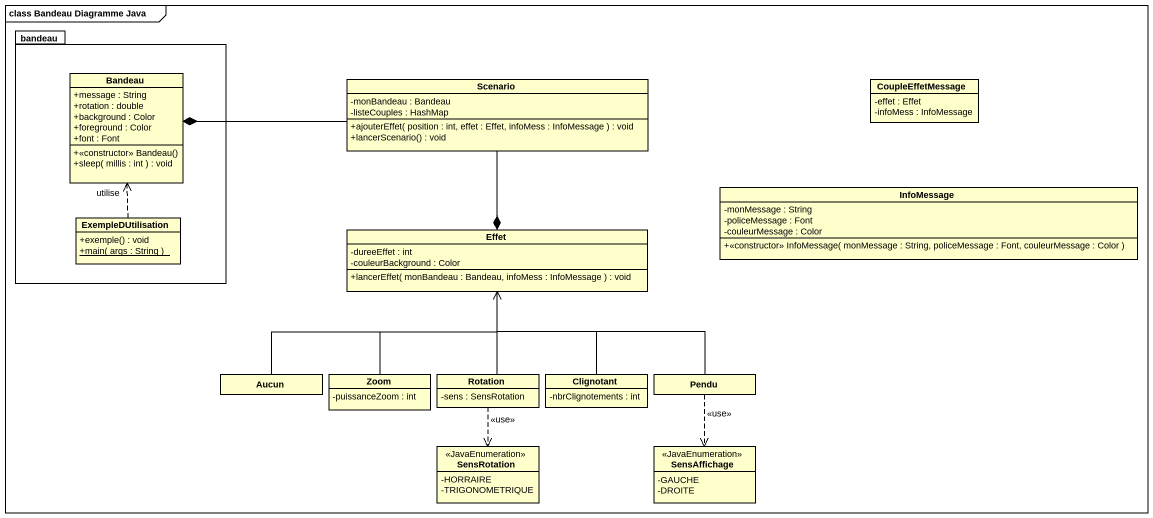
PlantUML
@startuml
mainframe class Bandeau Diagramme Java
hide circle
hide empty members
skinparam classAttributeIconSize 0
package bandeau {
  class Bandeau {
    +message : String
    +rotation : double
    +background : Color
    +foreground : Color
    +font : Font
    +<<constructor>> Bandeau()
    +sleep( millis : int ) : void
  }
  class ExempleDUtilisation {
    +exemple() : void
    {static} +main( args : String )
  }
}
class Scenario {
  -monBandeau : Bandeau
  -listeCouples : HashMap
  +ajouterEffet( position : int, effet : Effet, infoMess : InfoMessage ) : void
  +lancerScenario() : void
}
class CoupleEffetMessage {
  -effet : Effet
  -infoMess : InfoMessage
}
class InfoMessage {
  -monMessage : String
  -policeMessage : Font
  -couleurMessage : Color
  +<<constructor>> InfoMessage( monMessage : String, policeMessage : Font, couleurMessage : Color )
}
class Effet {
  -dureeEffet : int
  -couleurBackground : Color
  +lancerEffet( monBandeau : Bandeau, infoMess : InfoMessage ) : void
}
class Aucun
class Zoom {
  -puissanceZoom : int
}
class Rotation {
  -sens : SensRotation
}
class Clignotant {
  -nbrClignotements : int
}
class Pendu
class SensRotation <<JavaEnumeration>> {
  -HORRAIRE
  -TRIGONOMETRIQUE
}
class SensAffichage <<JavaEnumeration>> {
  -GAUCHE
  -DROITE
}
Bandeau *-right- Scenario
ExempleDUtilisation .up.> Bandeau : utilise
Effet *-up- Scenario
Aucun -right-> Effet
Zoom -up-> Effet
Rotation -up-> Effet
Rotation ..> SensRotation : <<use>>
Clignotant -up-> Effet
Pendu -left-> Effet
Pendu ..> SensAffichage : <<use>>
@enduml
